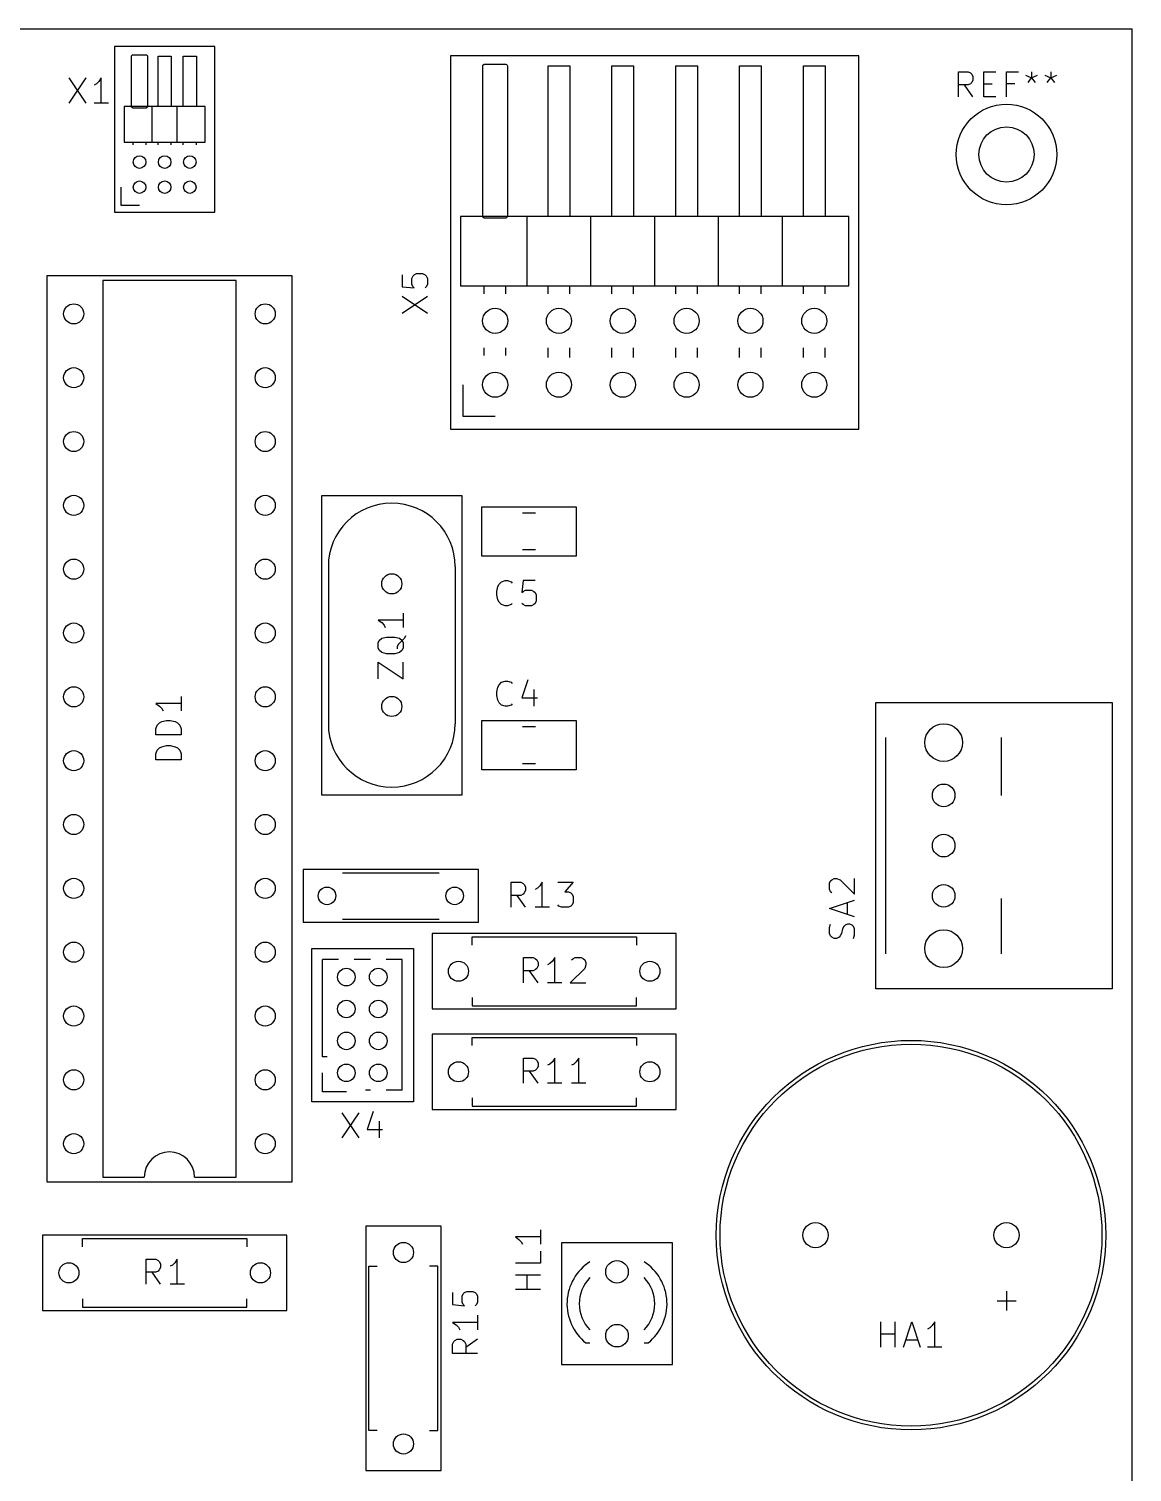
# Model space of a CAD drawing. Extents: x 119.8 to 199.8, y -185.2 to -95.2.
# Drawn here: x 155.9 to 199.8, y -152.6 to -95.2 of the extents above; entities that cross this region are included whole.
import ezdxf

# ---------------------------------------------------------------- set-up
doc = ezdxf.new("R2010")
doc.units = 0
doc.layers.add('BLACK', color=7, linetype='CONTINUOUS')

msp = doc.modelspace()

# ---------------------------------------------------------------- linework, layer by layer
at = {"layer": 'BLACK', "linetype": 'CONTINUOUS'}
for p, q in [((119.7556, -95.1644), (199.7556, -95.1644)), ((199.7556, -185.1644), (199.7556, -95.1644)), ((159.2556, -95.8644), (159.2556, -102.4644)), ((163.2556, -95.8644), (159.2556, -95.8644)), ((163.2556, -102.4644), (163.2556, -95.8644)), ((159.9356, -96.2544), (159.940167, -96.231439)), ((159.9356, -98.2544), (159.9356, -96.2544)), ((159.940167, -96.231439), (159.972639, -96.198967)), ((159.972639, -96.198967), (159.9956, -96.1944)), ((159.9956, -96.1944), (160.5156, -96.1944)), ((160.5156, -96.1944), (160.538561, -96.198967)), ((160.538561, -96.198967), (160.571033, -96.231439)), ((160.571033, -96.231439), (160.5756, -96.2544)), ((160.5756, -96.2544), (160.5756, -98.2544)), ((160.9956, -96.2544), (161.5156, -96.2544)), ((160.9956, -98.2544), (160.9956, -96.2544)), ((161.5156, -96.2544), (161.5156, -98.2544)), ((161.9956, -96.2544), (162.5156, -96.2544)), ((161.9956, -98.2544), (161.9956, -96.2544)), ((162.5156, -96.2544), (162.5156, -98.2544)), ((172.6356, -96.2344), (172.6356, -111.0944)), ((188.8756, -96.2344), (172.6356, -96.2344)), ((188.8756, -111.0944), (188.8756, -96.2344)), ((173.9156, -96.6344), (173.920167, -96.611439)), ((173.9156, -102.6344), (173.9156, -96.6344)), ((173.920167, -96.611439), (173.952639, -96.578967)), ((173.952639, -96.578967), (173.9756, -96.5744)), ((173.9756, -96.5744), (174.8356, -96.5744)), ((174.8356, -96.5744), (174.858561, -96.578967)), ((174.858561, -96.578967), (174.891033, -96.611439)), ((174.891033, -96.611439), (174.8956, -96.6344)), ((174.8956, -96.6344), (174.8956, -102.6344)), ((176.5156, -96.6344), (177.3756, -96.6344)), ((176.5156, -102.6344), (176.5156, -96.6344)), ((177.3756, -96.6344), (177.3756, -102.6344)), ((179.0556, -96.6344), (179.9156, -96.6344)), ((179.0556, -102.6344), (179.0556, -96.6344)), ((179.9156, -96.6344), (179.9156, -102.6344)), ((181.5956, -96.6344), (182.4556, -96.6344)), ((181.5956, -102.6344), (181.5956, -96.6344)), ((182.4556, -96.6344), (182.4556, -102.6344)), ((184.1356, -96.6344), (184.9956, -96.6344)), ((184.1356, -102.6344), (184.1356, -96.6344)), ((184.9956, -96.6344), (184.9956, -102.6344)), ((186.6756, -96.6344), (187.5356, -96.6344)), ((186.6756, -102.6344), (186.6756, -96.6344)), ((187.5356, -96.6344), (187.5356, -102.6344)), ((192.850838, -97.869219), (192.850838, -96.869219)), ((192.850838, -96.869219), (193.23179, -96.869219)), ((193.23179, -96.869219), (193.327028, -96.916838)), ((193.327028, -96.916838), (193.374647, -96.964457)), ((193.374647, -96.964457), (193.422266, -97.059695)), ((193.850838, -97.869219), (193.850838, -96.869219)), ((193.850838, -96.869219), (194.327028, -96.869219)), ((194.7556, -97.869219), (194.7556, -96.869219)), ((194.7556, -96.869219), (195.23179, -96.869219)), ((195.517505, -97.012076), (195.7556, -97.107314)), ((195.7556, -96.869219), (195.7556, -97.107314)), ((195.7556, -97.107314), (195.993695, -97.012076)), ((196.27941, -97.012076), (196.517505, -97.107314)), ((196.517505, -96.869219), (196.517505, -97.107314)), ((196.517505, -97.107314), (196.7556, -97.012076)), ((157.446076, -97.119219), (158.112742, -98.119219)), ((158.112742, -97.119219), (157.446076, -98.119219)), ((158.541314, -97.357314), (158.446076, -97.404933)), ((158.636552, -97.262076), (158.541314, -97.357314)), ((158.73179, -97.119219), (158.636552, -97.262076)), ((158.73179, -98.119219), (158.73179, -97.119219)), ((193.23179, -97.393028), (192.850838, -97.393028)), ((193.422266, -97.869219), (193.088933, -97.393028)), ((193.327028, -97.345409), (193.23179, -97.393028)), ((193.374647, -97.29779), (193.327028, -97.345409)), ((193.422266, -97.202552), (193.374647, -97.29779)), ((193.422266, -97.059695), (193.422266, -97.202552)), ((193.850838, -97.345409), (194.184171, -97.345409)), ((195.088933, -97.345409), (194.7556, -97.345409)), ((195.612743, -97.29779), (195.7556, -97.107314)), ((195.7556, -97.107314), (195.898457, -97.29779)), ((196.374648, -97.29779), (196.517505, -97.107314)), ((196.517505, -97.107314), (196.660362, -97.29779)), ((159.017504, -98.119219), (158.446076, -98.119219)), ((194.327028, -97.869219), (193.850838, -97.869219)), ((159.6456, -98.2544), (159.6456, -99.6744)), ((162.8656, -98.2544), (159.6456, -98.2544)), ((159.940167, -98.277361), (159.9356, -98.2544)), ((159.972639, -98.309833), (159.940167, -98.277361)), ((159.9956, -98.3144), (159.972639, -98.309833)), ((160.5156, -98.3144), (159.9956, -98.3144)), ((160.538561, -98.309833), (160.5156, -98.3144)), ((160.571033, -98.277361), (160.538561, -98.309833)), ((160.5756, -98.2544), (160.571033, -98.277361)), ((160.7556, -99.6744), (160.7556, -98.2544)), ((161.7556, -99.6744), (161.7556, -98.2544)), ((162.8656, -99.6744), (162.8656, -98.2544)), ((159.6456, -99.6744), (162.8656, -99.6744)), ((159.9956, -99.776923), (159.9956, -99.6744)), ((160.5156, -99.776923), (160.5156, -99.6744)), ((160.9956, -99.776923), (160.9956, -99.6744)), ((161.5156, -99.776923), (161.5156, -99.6744)), ((161.9956, -99.776923), (161.9956, -99.6744)), ((162.5156, -99.776923), (162.5156, -99.6744)), ((159.5206, -102.1994), (159.5206, -101.4644)), ((160.2556, -102.1994), (159.5206, -102.1994)), ((159.2556, -102.4644), (163.2556, -102.4644)), ((173.0256, -102.6344), (173.0256, -105.3944)), ((188.4856, -102.6344), (173.0256, -102.6344)), ((173.920167, -102.657361), (173.9156, -102.6344)), ((173.952639, -102.689833), (173.920167, -102.657361)), ((173.9756, -102.6944), (173.952639, -102.689833)), ((174.8356, -102.6944), (173.9756, -102.6944)), ((174.858561, -102.689833), (174.8356, -102.6944)), ((174.891033, -102.657361), (174.858561, -102.689833)), ((174.8956, -102.6344), (174.891033, -102.657361)), ((175.6756, -105.3944), (175.6756, -102.6344)), ((178.2156, -105.3944), (178.2156, -102.6344)), ((180.7556, -105.3944), (180.7556, -102.6344)), ((183.2956, -105.3944), (183.2956, -102.6344)), ((185.8356, -105.3944), (185.8356, -102.6344)), ((188.4856, -105.3944), (188.4856, -102.6344)), ((156.5856, -141.0544), (156.5856, -104.9744)), ((156.5856, -104.9744), (166.3156, -104.9744)), ((166.3156, -104.9744), (166.3156, -141.0544)), ((170.710419, -104.950114), (170.710419, -105.426304)), ((171.091371, -105.092971), (171.13899, -104.997733)), ((171.091371, -105.331066), (171.091371, -105.092971)), ((171.13899, -104.997733), (171.186609, -104.950114)), ((171.186609, -104.950114), (171.281847, -104.902495)), ((171.281847, -104.902495), (171.519942, -104.902495)), ((171.519942, -104.902495), (171.61518, -104.950114)), ((171.61518, -104.950114), (171.6628, -104.997733)), ((171.6628, -104.997733), (171.710419, -105.092971)), ((171.710419, -105.092971), (171.710419, -105.331066)), ((158.7956, -105.1744), (158.7956, -140.8544)), ((164.0956, -105.1744), (158.7956, -105.1744)), ((164.0956, -140.8544), (164.0956, -105.1744)), ((170.710419, -105.426304), (171.186609, -105.473923)), ((171.13899, -105.426304), (171.091371, -105.331066)), ((171.186609, -105.473923), (171.13899, -105.426304)), ((171.6628, -105.426304), (171.61518, -105.473923)), ((171.710419, -105.331066), (171.6628, -105.426304)), ((173.0256, -105.3944), (188.4856, -105.3944)), ((173.9756, -105.707042), (173.9756, -105.3944)), ((174.8356, -105.707042), (174.8356, -105.3944)), ((176.5156, -105.707042), (176.5156, -105.3944)), ((177.3756, -105.707042), (177.3756, -105.3944)), ((179.0556, -105.707042), (179.0556, -105.3944)), ((179.9156, -105.707042), (179.9156, -105.3944)), ((181.5956, -105.707042), (181.5956, -105.3944)), ((182.4556, -105.707042), (182.4556, -105.3944)), ((184.1356, -105.707042), (184.1356, -105.3944)), ((184.9956, -105.707042), (184.9956, -105.3944)), ((186.6756, -105.707042), (186.6756, -105.3944)), ((187.5356, -105.707042), (187.5356, -105.3944)), ((170.710419, -106.473923), (171.710419, -105.807257)), ((170.710419, -105.807257), (171.710419, -106.473923)), ((173.9756, -108.1644), (173.9756, -107.861758)), ((174.8356, -108.1644), (174.8356, -107.861758)), ((176.5156, -108.247042), (176.5156, -107.861758)), ((177.3756, -108.247042), (177.3756, -107.861758)), ((179.0556, -108.247042), (179.0556, -107.861758)), ((179.9156, -108.247042), (179.9156, -107.861758)), ((181.5956, -108.247042), (181.5956, -107.861758)), ((182.4556, -108.247042), (182.4556, -107.861758)), ((184.1356, -108.247042), (184.1356, -107.861758)), ((184.9956, -108.247042), (184.9956, -107.861758)), ((186.6756, -108.247042), (186.6756, -107.861758)), ((187.5356, -108.247042), (187.5356, -107.861758)), ((173.1356, -110.5944), (173.1356, -109.3244)), ((174.4056, -110.5944), (173.1356, -110.5944)), ((172.6356, -111.0944), (188.8756, -111.0944)), ((167.4931, -113.7469), (167.4931, -125.6469)), ((173.0931, -113.7469), (167.4931, -113.7469)), ((173.0931, -125.6469), (173.0931, -113.7469)), ((173.8756, -114.1844), (177.6356, -114.1844)), ((173.8756, -116.1444), (173.8756, -114.1844)), ((177.6356, -114.1844), (177.6356, -116.1444)), ((176.016852, -114.4294), (175.494348, -114.4294)), ((176.016852, -115.8994), (175.494348, -115.8994)), ((167.7681, -116.5619), (167.7681, -122.8119)), ((172.8181, -116.5619), (172.8181, -122.8119)), ((177.6356, -116.1444), (173.8756, -116.1444)), ((174.660362, -117.166838), (174.803219, -117.119219)), ((174.803219, -117.119219), (174.898457, -117.119219)), ((174.898457, -117.119219), (175.041314, -117.166838)), ((175.517505, -117.119219), (175.469886, -117.595409)), ((175.993695, -117.119219), (175.517505, -117.119219)), ((174.469886, -117.54779), (174.517505, -117.357314)), ((174.469886, -117.690647), (174.469886, -117.54779)), ((174.517505, -117.881123), (174.469886, -117.690647)), ((174.517505, -117.357314), (174.565124, -117.262076)), ((174.565124, -117.262076), (174.660362, -117.166838)), ((175.041314, -117.166838), (175.088933, -117.214457)), ((175.469886, -117.595409), (175.517505, -117.54779)), ((175.517505, -117.54779), (175.612743, -117.500171)), ((175.612743, -117.500171), (175.850838, -117.500171)), ((175.850838, -117.500171), (175.946076, -117.54779)), ((175.946076, -117.54779), (175.993695, -117.595409)), ((175.993695, -117.595409), (176.041314, -117.690647)), ((176.041314, -117.690647), (176.041314, -117.928742)), ((174.565124, -117.976361), (174.517505, -117.881123)), ((174.660362, -118.0716), (174.565124, -117.976361)), ((174.803219, -118.119219), (174.660362, -118.0716)), ((174.898457, -118.119219), (174.803219, -118.119219)), ((175.041314, -118.0716), (174.898457, -118.119219)), ((175.088933, -118.02398), (175.041314, -118.0716)), ((175.517505, -118.0716), (175.469886, -118.02398)), ((175.612743, -118.119219), (175.517505, -118.0716)), ((175.850838, -118.119219), (175.612743, -118.119219)), ((175.946076, -118.0716), (175.850838, -118.119219)), ((175.993695, -118.02398), (175.946076, -118.0716)), ((176.041314, -117.928742), (175.993695, -118.02398)), ((170.747919, -118.696899), (169.747919, -118.696899)), ((169.747919, -118.696899), (169.890776, -118.792137)), ((169.890776, -118.792137), (169.986014, -118.887375)), ((170.747919, -118.411185), (170.747919, -118.982613)), ((169.795538, -119.506423), (169.890776, -119.411185)), ((169.890776, -119.411185), (170.081252, -119.363566)), ((169.986014, -118.887375), (170.033633, -118.982613)), ((170.081252, -119.363566), (170.414585, -119.363566)), ((170.414585, -119.363566), (170.605061, -119.411185)), ((170.605061, -119.411185), (170.7003, -119.506423)), ((170.795538, -119.411185), (170.7003, -119.506423)), ((170.843157, -119.315947), (170.795538, -119.411185)), ((169.747919, -119.601661), (169.795538, -119.506423)), ((169.747919, -119.792137), (169.747919, -119.601661)), ((169.795538, -119.887375), (169.747919, -119.792137)), ((169.890776, -119.982613), (169.795538, -119.887375)), ((170.081252, -120.030232), (169.890776, -119.982613)), ((170.605061, -119.982613), (170.414585, -120.030232)), ((170.557442, -119.64928), (170.509823, -119.744518)), ((170.509823, -119.744518), (170.509823, -119.839756)), ((170.7003, -119.506423), (170.557442, -119.64928)), ((170.7003, -119.887375), (170.605061, -119.982613)), ((170.7003, -119.506423), (170.747919, -119.601661)), ((170.747919, -119.792137), (170.7003, -119.887375)), ((170.747919, -119.601661), (170.747919, -119.792137)), ((169.747919, -121.030232), (169.747919, -120.363566)), ((169.747919, -120.363566), (170.747919, -121.030232)), ((170.414585, -120.030232), (170.081252, -120.030232)), ((170.747919, -121.030232), (170.747919, -120.363566)), ((174.565124, -121.262076), (174.660362, -121.166838)), ((174.660362, -121.166838), (174.803219, -121.119219)), ((174.803219, -121.119219), (174.898457, -121.119219)), ((174.898457, -121.119219), (175.041314, -121.166838)), ((175.041314, -121.166838), (175.088933, -121.214457)), ((175.707981, -121.0716), (175.469886, -121.785885)), ((161.905419, -121.728685), (161.905419, -122.300113)), ((174.469886, -121.54779), (174.517505, -121.357314)), ((174.469886, -121.690647), (174.469886, -121.54779)), ((174.517505, -121.881123), (174.469886, -121.690647)), ((174.517505, -121.357314), (174.565124, -121.262076)), ((175.946076, -121.452552), (175.946076, -122.119219)), ((161.905419, -122.014399), (160.905419, -122.014399)), ((160.905419, -122.014399), (161.048276, -122.109637)), ((161.048276, -122.109637), (161.143514, -122.204875)), ((161.143514, -122.204875), (161.191133, -122.300113)), ((174.565124, -121.976361), (174.517505, -121.881123)), ((174.660362, -122.0716), (174.565124, -121.976361)), ((174.803219, -122.119219), (174.660362, -122.0716)), ((174.898457, -122.119219), (174.803219, -122.119219)), ((175.041314, -122.0716), (174.898457, -122.119219)), ((175.088933, -122.02398), (175.041314, -122.0716)), ((175.469886, -121.785885), (176.088933, -121.785885)), ((189.5556, -121.9644), (198.9556, -121.9644)), ((189.5556, -133.3644), (189.5556, -121.9644)), ((198.9556, -121.9644), (198.9556, -133.3644)), ((160.905419, -123.014399), (160.953038, -122.871542)), ((160.953038, -122.871542), (161.048276, -122.776304)), ((161.048276, -122.776304), (161.143514, -122.728685)), ((161.143514, -122.728685), (161.33399, -122.681066)), ((161.33399, -122.681066), (161.476847, -122.681066)), ((161.476847, -122.681066), (161.667323, -122.728685)), ((161.667323, -122.728685), (161.762561, -122.776304)), ((161.762561, -122.776304), (161.8578, -122.871542)), ((161.8578, -122.871542), (161.905419, -123.014399)), ((173.8756, -122.6844), (177.6356, -122.6844)), ((173.8756, -124.6444), (173.8756, -122.6844)), ((177.6356, -122.6844), (177.6356, -124.6444)), ((160.905419, -123.252494), (160.905419, -123.014399)), ((161.905419, -123.252494), (160.905419, -123.252494)), ((161.905419, -123.014399), (161.905419, -123.252494)), ((175.494348, -122.9294), (176.016852, -122.9294)), ((189.9556, -131.9644), (189.9556, -123.3644)), ((194.5556, -125.6644), (194.5556, -123.3644)), ((160.905419, -124.014399), (160.953038, -123.871542)), ((160.905419, -124.252494), (160.905419, -124.014399)), ((160.953038, -123.871542), (161.048276, -123.776304)), ((161.048276, -123.776304), (161.143514, -123.728685)), ((161.143514, -123.728685), (161.33399, -123.681066)), ((161.33399, -123.681066), (161.476847, -123.681066)), ((161.476847, -123.681066), (161.667323, -123.728685)), ((161.667323, -123.728685), (161.762561, -123.776304)), ((161.762561, -123.776304), (161.8578, -123.871542)), ((161.8578, -123.871542), (161.905419, -124.014399)), ((161.905419, -124.014399), (161.905419, -124.252494)), ((161.905419, -124.252494), (160.905419, -124.252494)), ((175.494348, -124.3994), (176.016852, -124.3994)), ((177.6356, -124.6444), (173.8756, -124.6444)), ((167.4931, -125.6469), (173.0931, -125.6469)), ((166.7656, -128.6144), (166.7656, -130.7144)), ((173.7456, -128.6144), (166.7656, -128.6144)), ((173.7456, -130.7144), (173.7456, -128.6144)), ((168.3356, -128.7444), (172.1756, -128.7444)), ((175.041314, -130.119219), (175.041314, -129.119219)), ((175.041314, -129.119219), (175.422266, -129.119219)), ((175.422266, -129.119219), (175.517504, -129.166838)), ((175.517504, -129.166838), (175.565123, -129.214457)), ((175.565123, -129.214457), (175.612742, -129.309695)), ((176.279409, -129.119219), (176.184171, -129.262076)), ((176.279409, -130.119219), (176.279409, -129.119219)), ((176.898457, -129.119219), (177.517504, -129.119219)), ((177.517504, -129.119219), (177.184171, -129.500171)), ((187.710419, -129.164399), (187.758038, -129.069161)), ((187.710419, -129.402494), (187.710419, -129.164399)), ((187.758038, -129.069161), (187.805657, -129.021542)), ((187.805657, -129.021542), (187.900895, -128.973923)), ((187.900895, -128.973923), (187.996133, -128.973923)), ((187.996133, -128.973923), (188.13899, -129.021542)), ((188.13899, -129.021542), (188.710419, -129.59297)), ((188.710419, -129.59297), (188.710419, -128.973923)), ((175.422266, -129.643028), (175.041314, -129.643028)), ((175.612742, -130.119219), (175.279409, -129.643028)), ((175.517504, -129.595409), (175.422266, -129.643028)), ((175.565123, -129.54779), (175.517504, -129.595409)), ((175.612742, -129.452552), (175.565123, -129.54779)), ((175.612742, -129.309695), (175.612742, -129.452552)), ((176.088933, -129.357314), (175.993695, -129.404933)), ((176.184171, -129.262076), (176.088933, -129.357314)), ((177.184171, -129.500171), (177.327028, -129.500171)), ((177.327028, -129.500171), (177.422266, -129.54779)), ((177.422266, -129.54779), (177.469885, -129.595409)), ((177.469885, -129.595409), (177.517504, -129.690647)), ((177.517504, -129.690647), (177.517504, -129.928742)), ((187.758038, -129.497732), (187.710419, -129.402494)), ((187.805657, -129.545351), (187.758038, -129.497732)), ((194.5556, -131.9644), (194.5556, -129.7644)), ((176.565123, -130.119219), (175.993695, -130.119219)), ((176.946076, -130.0716), (176.898457, -130.02398)), ((177.041314, -130.119219), (176.946076, -130.0716)), ((177.327028, -130.119219), (177.041314, -130.119219)), ((177.422266, -130.0716), (177.327028, -130.119219)), ((177.469885, -130.02398), (177.422266, -130.0716)), ((177.517504, -129.928742), (177.469885, -130.02398)), ((187.710419, -130.164399), (188.710419, -129.831066)), ((188.710419, -130.497732), (187.710419, -130.164399)), ((188.424704, -130.402494), (188.424704, -129.926304)), ((166.7656, -130.7144), (173.7456, -130.7144)), ((168.3356, -130.5844), (172.1756, -130.5844)), ((187.710419, -130.926304), (187.758038, -130.783447)), ((187.710419, -131.164399), (187.710419, -130.926304)), ((188.281847, -130.878685), (188.234228, -130.973923)), ((188.329466, -130.831066), (188.281847, -130.878685)), ((188.424704, -130.783447), (188.329466, -130.831066)), ((188.519942, -130.783447), (188.424704, -130.783447)), ((188.61518, -130.831066), (188.519942, -130.783447)), ((188.6628, -130.878685), (188.61518, -130.831066)), ((188.710419, -130.973923), (188.6628, -130.878685)), ((171.8956, -131.1644), (171.8956, -134.1644)), ((181.6156, -131.1644), (171.8956, -131.1644)), ((173.4856, -131.2944), (180.0256, -131.2944)), ((173.4856, -131.6244), (173.4856, -131.2944)), ((180.0256, -131.2944), (180.0256, -131.6244)), ((181.6156, -134.1644), (181.6156, -131.1644)), ((187.758038, -131.259637), (187.710419, -131.164399)), ((187.805657, -131.307256), (187.758038, -131.259637)), ((187.900895, -131.354875), (187.805657, -131.307256)), ((187.996133, -131.354875), (187.900895, -131.354875)), ((188.091371, -131.307256), (187.996133, -131.354875)), ((188.13899, -131.259637), (188.091371, -131.307256)), ((188.186609, -131.164399), (188.13899, -131.259637)), ((188.234228, -130.973923), (188.186609, -131.164399)), ((188.6628, -131.354875), (188.710419, -131.212018)), ((188.710419, -131.212018), (188.710419, -130.973923)), ((167.1056, -131.7544), (171.1556, -131.7544)), ((167.1056, -137.8544), (167.1056, -131.7544)), ((171.1556, -131.7544), (171.1556, -137.8544)), ((167.5356, -136.0694), (167.5356, -132.1994)), ((168.17807, -132.1994), (167.5356, -132.1994)), ((169.44807, -132.1994), (168.79313, -132.1994)), ((170.7056, -132.1994), (170.06313, -132.1994)), ((170.7056, -137.3994), (170.7056, -132.1994)), ((175.541314, -133.119219), (175.541314, -132.119219)), ((175.541314, -132.119219), (175.922266, -132.119219)), ((175.922266, -132.643028), (175.541314, -132.643028)), ((176.112742, -133.119219), (175.779409, -132.643028)), ((175.922266, -132.119219), (176.017504, -132.166838)), ((176.017504, -132.595409), (175.922266, -132.643028)), ((176.017504, -132.166838), (176.065123, -132.214457)), ((176.065123, -132.54779), (176.017504, -132.595409)), ((176.065123, -132.214457), (176.112742, -132.309695)), ((176.112742, -132.452552), (176.065123, -132.54779)), ((176.112742, -132.309695), (176.112742, -132.452552)), ((176.588933, -132.357314), (176.493695, -132.404933)), ((176.684171, -132.262076), (176.588933, -132.357314)), ((176.779409, -132.119219), (176.684171, -132.262076)), ((176.779409, -133.119219), (176.779409, -132.119219)), ((177.969885, -132.54779), (177.398457, -133.119219)), ((177.446076, -132.214457), (177.493695, -132.166838)), ((177.493695, -132.166838), (177.588933, -132.119219)), ((177.588933, -132.119219), (177.827028, -132.119219)), ((177.827028, -132.119219), (177.922266, -132.166838)), ((177.922266, -132.166838), (177.969885, -132.214457)), ((177.969885, -132.214457), (178.017504, -132.309695)), ((178.017504, -132.404933), (177.969885, -132.54779)), ((178.017504, -132.309695), (178.017504, -132.404933)), ((177.065123, -133.119219), (176.493695, -133.119219)), ((177.398457, -133.119219), (178.017504, -133.119219)), ((173.4856, -133.7044), (173.4856, -134.0344)), ((180.0256, -134.0344), (180.0256, -133.7044)), ((198.9556, -133.3644), (189.5556, -133.3644)), ((171.8956, -134.1644), (181.6156, -134.1644)), ((173.4856, -134.0344), (180.0256, -134.0344)), ((171.8956, -135.1644), (171.8956, -138.1644)), ((181.6156, -135.1644), (171.8956, -135.1644)), ((173.4856, -135.2944), (180.0256, -135.2944)), ((173.4856, -135.6244), (173.4856, -135.2944)), ((180.0256, -135.2944), (180.0256, -135.6244)), ((181.6156, -138.1644), (181.6156, -135.1644)), ((167.7256, -136.0694), (167.5356, -136.0694)), ((175.541314, -137.119219), (175.541314, -136.119219)), ((175.541314, -136.119219), (175.922266, -136.119219)), ((175.922266, -136.643028), (175.541314, -136.643028)), ((176.112742, -137.119219), (175.779409, -136.643028)), ((175.922266, -136.119219), (176.017504, -136.166838)), ((176.017504, -136.595409), (175.922266, -136.643028)), ((176.017504, -136.166838), (176.065123, -136.214457)), ((176.065123, -136.54779), (176.017504, -136.595409)), ((176.065123, -136.214457), (176.112742, -136.309695)), ((176.112742, -136.452552), (176.065123, -136.54779)), ((176.112742, -136.309695), (176.112742, -136.452552)), ((176.588933, -136.357314), (176.493695, -136.404933)), ((176.684171, -136.262076), (176.588933, -136.357314)), ((176.779409, -136.119219), (176.684171, -136.262076)), ((176.779409, -137.119219), (176.779409, -136.119219)), ((177.541314, -136.357314), (177.446076, -136.404933)), ((177.636552, -136.262076), (177.541314, -136.357314)), ((177.73179, -136.119219), (177.636552, -136.262076)), ((177.73179, -137.119219), (177.73179, -136.119219)), ((167.5356, -137.4644), (167.5356, -136.7044)), ((177.065123, -137.119219), (176.493695, -137.119219)), ((178.017504, -137.119219), (177.446076, -137.119219)), ((168.4856, -137.4644), (167.5356, -137.4644)), ((169.44807, -137.3994), (169.2456, -137.3994)), ((170.7056, -137.3994), (170.06313, -137.3994)), ((173.4856, -137.7044), (173.4856, -138.0344)), ((180.0256, -138.0344), (180.0256, -137.7044)), ((171.1556, -137.8544), (167.1056, -137.8544)), ((168.311076, -138.294219), (168.977742, -139.294219)), ((168.977742, -138.294219), (168.311076, -139.294219)), ((169.549171, -138.2466), (169.311076, -138.960885)), ((171.8956, -138.1644), (181.6156, -138.1644)), ((173.4856, -138.0344), (180.0256, -138.0344)), ((169.311076, -138.960885), (169.930123, -138.960885)), ((169.787266, -138.627552), (169.787266, -139.294219)), ((166.3156, -141.0544), (156.5856, -141.0544)), ((158.7956, -140.8544), (160.4456, -140.8544)), ((162.4456, -140.8544), (164.0956, -140.8544)), ((169.2556, -142.8044), (169.2556, -152.5244)), ((172.2556, -142.8044), (169.2556, -142.8044)), ((172.2556, -152.5244), (172.2556, -142.8044)), ((176.210419, -142.950114), (176.210419, -143.521542)), ((156.3956, -143.1644), (156.3956, -146.1644)), ((166.1156, -143.1644), (156.3956, -143.1644)), ((157.9856, -143.2944), (164.5256, -143.2944)), ((157.9856, -143.6244), (157.9856, -143.2944)), ((164.5256, -143.2944), (164.5256, -143.6244)), ((166.1156, -146.1644), (166.1156, -143.1644)), ((176.210419, -143.235828), (175.210419, -143.235828)), ((175.210419, -143.235828), (175.353276, -143.331066)), ((175.353276, -143.331066), (175.448514, -143.426304)), ((175.448514, -143.426304), (175.496133, -143.521542)), ((177.0456, -143.4744), (177.0456, -148.3144)), ((181.4656, -143.4744), (177.0456, -143.4744)), ((181.4656, -148.3144), (181.4656, -143.4744)), ((160.517505, -145.119219), (160.517505, -144.119219)), ((160.517505, -144.119219), (160.898457, -144.119219)), ((160.898457, -144.119219), (160.993695, -144.166838)), ((161.7556, -144.119219), (161.660362, -144.262076)), ((161.7556, -145.119219), (161.7556, -144.119219)), ((176.210419, -143.807257), (176.210419, -144.283447)), ((160.898457, -144.643028), (160.517505, -144.643028)), ((161.088933, -145.119219), (160.7556, -144.643028)), ((160.993695, -144.595409), (160.898457, -144.643028)), ((160.993695, -144.166838), (161.041314, -144.214457)), ((161.041314, -144.54779), (160.993695, -144.595409)), ((161.041314, -144.214457), (161.088933, -144.309695)), ((161.088933, -144.452552), (161.041314, -144.54779)), ((161.088933, -144.309695), (161.088933, -144.452552)), ((161.565124, -144.357314), (161.469886, -144.404933)), ((161.660362, -144.262076), (161.565124, -144.357314)), ((169.3856, -144.3944), (169.7156, -144.3944)), ((169.3856, -150.9344), (169.3856, -144.3944)), ((172.1256, -144.3944), (171.7956, -144.3944)), ((172.1256, -150.9344), (172.1256, -144.3944)), ((176.210419, -144.283447), (175.210419, -144.283447)), ((162.041314, -145.119219), (161.469886, -145.119219)), ((176.210419, -144.759638), (175.210419, -144.759638)), ((175.686609, -145.331066), (175.686609, -144.759638)), ((157.9856, -145.7044), (157.9856, -146.0344)), ((164.5256, -146.0344), (164.5256, -145.7044)), ((172.710419, -145.450114), (172.710419, -145.926304)), ((173.091371, -145.592971), (173.13899, -145.497733)), ((173.091371, -145.831066), (173.091371, -145.592971)), ((173.13899, -145.926304), (173.091371, -145.831066)), ((173.13899, -145.497733), (173.186609, -145.450114)), ((173.186609, -145.450114), (173.281847, -145.402495)), ((173.281847, -145.402495), (173.519942, -145.402495)), ((173.519942, -145.402495), (173.61518, -145.450114)), ((173.61518, -145.450114), (173.6628, -145.497733)), ((173.6628, -145.497733), (173.710419, -145.592971)), ((173.710419, -145.831066), (173.6628, -145.926304)), ((173.710419, -145.592971), (173.710419, -145.831066)), ((176.210419, -145.331066), (175.210419, -145.331066)), ((194.384648, -145.778266), (195.146553, -145.778266)), ((194.7656, -146.159219), (194.7656, -145.397314)), ((156.3956, -146.1644), (166.1156, -146.1644)), ((157.9856, -146.0344), (164.5256, -146.0344)), ((172.710419, -145.926304), (173.186609, -145.973923)), ((173.186609, -145.973923), (173.13899, -145.926304)), ((173.6628, -145.926304), (173.61518, -145.973923)), ((173.710419, -146.354876), (173.710419, -146.926304)), ((173.710419, -146.64059), (172.710419, -146.64059)), ((172.710419, -146.64059), (172.853276, -146.735828)), ((172.853276, -146.735828), (172.948514, -146.831066)), ((172.948514, -146.831066), (172.996133, -146.926304)), ((189.755124, -147.619219), (189.755124, -146.619219)), ((190.326552, -147.619219), (190.326552, -146.619219)), ((190.659886, -147.619219), (190.993219, -146.619219)), ((190.993219, -146.619219), (191.326552, -147.619219)), ((191.707505, -146.857314), (191.612267, -146.904933)), ((191.802743, -146.762076), (191.707505, -146.857314)), ((191.897981, -146.619219), (191.802743, -146.762076)), ((191.897981, -147.619219), (191.897981, -146.619219)), ((172.710419, -147.497733), (172.758038, -147.402495)), ((172.710419, -147.878685), (172.710419, -147.497733)), ((172.758038, -147.402495), (172.805657, -147.354876)), ((172.805657, -147.354876), (172.900895, -147.307257)), ((172.900895, -147.307257), (173.043752, -147.307257)), ((173.043752, -147.307257), (173.13899, -147.354876)), ((173.13899, -147.354876), (173.186609, -147.402495)), ((173.186609, -147.402495), (173.234228, -147.497733)), ((173.710419, -147.307257), (173.234228, -147.64059)), ((173.234228, -147.497733), (173.234228, -147.878685)), ((178.0196, -147.4544), (178.1756, -147.4544)), ((180.3356, -147.4544), (180.4916, -147.4544)), ((189.755124, -147.095409), (190.326552, -147.095409)), ((190.755124, -147.333504), (191.231314, -147.333504)), ((173.710419, -147.878685), (172.710419, -147.878685)), ((192.183695, -147.619219), (191.612267, -147.619219)), ((177.0456, -148.3144), (181.4656, -148.3144)), ((169.7156, -150.9344), (169.3856, -150.9344)), ((171.7956, -150.9344), (172.1256, -150.9344)), ((169.2556, -152.5244), (172.2556, -152.5244))]:
    msp.add_line(p, q, dxfattribs=at)
at = {"layer": 'BLACK'}
for centre, radius in [((194.7556, -100.1644), 2), ((194.7556, -100.1644), 1.099999), ((194.7556, -100.1644), 1.099999), ((194.7556, -100.1644), 1.099999), ((160.2556, -100.4644), 0.25), ((160.2556, -100.4644), 0.25), ((160.2556, -100.4644), 0.25), ((161.2556, -100.4644), 0.25), ((161.2556, -100.4644), 0.25), ((161.2556, -100.4644), 0.25), ((162.2556, -100.4644), 0.25), ((162.2556, -100.4644), 0.25), ((162.2556, -100.4644), 0.25), ((160.2556, -101.4644), 0.25), ((160.2556, -101.4644), 0.25), ((160.2556, -101.4644), 0.25), ((161.2556, -101.4644), 0.25), ((161.2556, -101.4644), 0.25), ((161.2556, -101.4644), 0.25), ((162.2556, -101.4644), 0.25), ((162.2556, -101.4644), 0.25), ((162.2556, -101.4644), 0.25), ((157.6356, -106.5044), 0.4), ((157.6356, -106.5044), 0.4), ((157.6356, -106.5044), 0.4), ((165.2556, -106.5044), 0.4), ((165.2556, -106.5044), 0.4), ((165.2556, -106.5044), 0.4), ((174.4056, -106.7844), 0.5), ((174.4056, -106.7844), 0.5), ((174.4056, -106.7844), 0.5), ((176.9456, -106.7844), 0.5), ((176.9456, -106.7844), 0.5), ((176.9456, -106.7844), 0.5), ((179.4856, -106.7844), 0.5), ((179.4856, -106.7844), 0.5), ((179.4856, -106.7844), 0.5), ((182.0256, -106.7844), 0.5), ((182.0256, -106.7844), 0.5), ((182.0256, -106.7844), 0.5), ((184.5656, -106.7844), 0.5), ((184.5656, -106.7844), 0.5), ((184.5656, -106.7844), 0.5), ((187.1056, -106.7844), 0.5), ((187.1056, -106.7844), 0.5), ((187.1056, -106.7844), 0.5), ((157.6356, -109.0444), 0.4), ((157.6356, -109.0444), 0.4), ((157.6356, -109.0444), 0.4), ((165.2556, -109.0444), 0.4), ((165.2556, -109.0444), 0.4), ((165.2556, -109.0444), 0.4), ((174.4056, -109.3244), 0.5), ((174.4056, -109.3244), 0.5), ((174.4056, -109.3244), 0.5), ((176.9456, -109.3244), 0.5), ((176.9456, -109.3244), 0.5), ((176.9456, -109.3244), 0.5), ((179.4856, -109.3244), 0.5), ((179.4856, -109.3244), 0.5), ((179.4856, -109.3244), 0.5), ((182.0256, -109.3244), 0.5), ((182.0256, -109.3244), 0.5), ((182.0256, -109.3244), 0.5), ((184.5656, -109.3244), 0.5), ((184.5656, -109.3244), 0.5), ((184.5656, -109.3244), 0.5), ((187.1056, -109.3244), 0.5), ((187.1056, -109.3244), 0.5), ((187.1056, -109.3244), 0.5), ((157.6356, -111.5844), 0.4), ((157.6356, -111.5844), 0.4), ((157.6356, -111.5844), 0.4), ((165.2556, -111.5844), 0.4), ((165.2556, -111.5844), 0.4), ((165.2556, -111.5844), 0.4), ((157.6356, -114.1244), 0.4), ((157.6356, -114.1244), 0.4), ((157.6356, -114.1244), 0.4), ((165.2556, -114.1244), 0.4), ((165.2556, -114.1244), 0.4), ((165.2556, -114.1244), 0.4), ((157.6356, -116.6644), 0.4), ((157.6356, -116.6644), 0.4), ((157.6356, -116.6644), 0.4), ((165.2556, -116.6644), 0.4), ((165.2556, -116.6644), 0.4), ((165.2556, -116.6644), 0.4), ((170.2931, -117.2469), 0.4), ((170.2931, -117.2469), 0.4), ((170.2931, -117.2469), 0.4), ((157.6356, -119.2044), 0.4), ((157.6356, -119.2044), 0.4), ((157.6356, -119.2044), 0.4), ((165.2556, -119.2044), 0.4), ((165.2556, -119.2044), 0.4), ((165.2556, -119.2044), 0.4), ((157.6356, -121.7444), 0.4), ((157.6356, -121.7444), 0.4), ((157.6356, -121.7444), 0.4), ((165.2556, -121.7444), 0.4), ((165.2556, -121.7444), 0.4), ((165.2556, -121.7444), 0.4), ((170.2931, -122.1269), 0.4), ((170.2931, -122.1269), 0.4), ((170.2931, -122.1269), 0.4), ((192.2556, -123.5644), 0.75), ((192.2556, -123.5644), 0.75), ((192.2556, -123.5644), 0.75), ((157.6356, -124.2844), 0.4), ((157.6356, -124.2844), 0.4), ((157.6356, -124.2844), 0.4), ((165.2556, -124.2844), 0.4), ((165.2556, -124.2844), 0.4), ((165.2556, -124.2844), 0.4), ((192.2556, -125.6644), 0.45), ((192.2556, -125.6644), 0.45), ((192.2556, -125.6644), 0.45), ((157.6356, -126.8244), 0.4), ((157.6356, -126.8244), 0.4), ((157.6356, -126.8244), 0.4), ((165.2556, -126.8244), 0.4), ((165.2556, -126.8244), 0.4), ((165.2556, -126.8244), 0.4), ((192.2556, -127.6644), 0.45), ((192.2556, -127.6644), 0.45), ((192.2556, -127.6644), 0.45), ((157.6356, -129.3644), 0.4), ((157.6356, -129.3644), 0.4), ((157.6356, -129.3644), 0.4), ((165.2556, -129.3644), 0.4), ((165.2556, -129.3644), 0.4), ((165.2556, -129.3644), 0.4), ((192.2556, -129.6644), 0.45), ((192.2556, -129.6644), 0.45), ((192.2556, -129.6644), 0.45), ((167.7156, -129.6644), 0.35), ((167.7156, -129.6644), 0.35), ((167.7156, -129.6644), 0.35), ((172.7956, -129.6644), 0.35), ((172.7956, -129.6644), 0.35), ((172.7956, -129.6644), 0.35), ((157.6356, -131.9044), 0.4), ((157.6356, -131.9044), 0.4), ((157.6356, -131.9044), 0.4), ((165.2556, -131.9044), 0.4), ((165.2556, -131.9044), 0.4), ((165.2556, -131.9044), 0.4), ((192.2556, -131.7644), 0.75), ((192.2556, -131.7644), 0.75), ((192.2556, -131.7644), 0.75), ((168.4856, -132.8944), 0.35), ((168.4856, -132.8944), 0.35), ((168.4856, -132.8944), 0.35), ((169.7556, -132.8944), 0.35), ((169.7556, -132.8944), 0.35), ((169.7556, -132.8944), 0.35), ((172.9456, -132.6644), 0.4), ((172.9456, -132.6644), 0.4), ((172.9456, -132.6644), 0.4), ((180.5656, -132.6644), 0.4), ((180.5656, -132.6644), 0.4), ((180.5656, -132.6644), 0.4), ((157.6356, -134.4444), 0.4), ((157.6356, -134.4444), 0.4), ((157.6356, -134.4444), 0.4), ((165.2556, -134.4444), 0.4), ((165.2556, -134.4444), 0.4), ((165.2556, -134.4444), 0.4), ((168.4856, -134.1644), 0.35), ((168.4856, -134.1644), 0.35), ((168.4856, -134.1644), 0.35), ((169.7556, -134.1644), 0.35), ((169.7556, -134.1644), 0.35), ((169.7556, -134.1644), 0.35), ((168.4856, -135.4344), 0.35), ((168.4856, -135.4344), 0.35), ((168.4856, -135.4344), 0.35), ((169.7556, -135.4344), 0.35), ((169.7556, -135.4344), 0.35), ((169.7556, -135.4344), 0.35), ((190.9556, -143.1644), 7.75), ((190.9556, -143.1644), 7.6), ((157.6356, -136.9844), 0.4), ((157.6356, -136.9844), 0.4), ((157.6356, -136.9844), 0.4), ((165.2556, -136.9844), 0.4), ((165.2556, -136.9844), 0.4), ((165.2556, -136.9844), 0.4), ((168.4856, -136.7044), 0.35), ((168.4856, -136.7044), 0.35), ((168.4856, -136.7044), 0.35), ((169.7556, -136.7044), 0.35), ((169.7556, -136.7044), 0.35), ((169.7556, -136.7044), 0.35), ((172.9456, -136.6644), 0.4), ((172.9456, -136.6644), 0.4), ((172.9456, -136.6644), 0.4), ((180.5656, -136.6644), 0.4), ((180.5656, -136.6644), 0.4), ((180.5656, -136.6644), 0.4), ((157.6356, -139.5244), 0.4), ((157.6356, -139.5244), 0.4), ((157.6356, -139.5244), 0.4), ((165.2556, -139.5244), 0.4), ((165.2556, -139.5244), 0.4), ((165.2556, -139.5244), 0.4), ((187.1556, -143.1644), 0.5), ((187.1556, -143.1644), 0.5), ((187.1556, -143.1644), 0.5), ((194.7556, -143.1644), 0.5), ((194.7556, -143.1644), 0.5), ((194.7556, -143.1644), 0.5), ((170.7556, -143.8544), 0.4), ((170.7556, -143.8544), 0.4), ((170.7556, -143.8544), 0.4), ((157.4456, -144.6644), 0.4), ((157.4456, -144.6644), 0.4), ((157.4456, -144.6644), 0.4), ((165.0656, -144.6644), 0.4), ((165.0656, -144.6644), 0.4), ((165.0656, -144.6644), 0.4), ((179.2556, -144.6244), 0.45), ((179.2556, -144.6244), 0.45), ((179.2556, -144.6244), 0.45), ((179.2556, -147.1644), 0.45), ((179.2556, -147.1644), 0.45), ((179.2556, -147.1644), 0.45), ((170.7556, -151.4744), 0.4), ((170.7556, -151.4744), 0.4), ((170.7556, -151.4744), 0.4)]:
    msp.add_circle(centre, radius, dxfattribs=at)
for centre, radius, start, end in [((170.2931, -116.5619), 2.525, 0, 180), ((170.2931, -122.8119), 2.525, -180, 0), ((161.4456, -140.8544), 1, 0, 180), ((179.2556, -145.8944), 1.99, -237.12935259, -128.37913364), ((179.2556, -145.8944), 1.99, -51.62086636, 57.12935259), ((179.2556, -145.8944), 1.5, -223.94281548, -136.05448303), ((179.2556, -145.8944), 1.5, -43.94551697, 43.94281548)]:
    msp.add_arc(centre, radius, start, end, dxfattribs=at)
at = {"layer": 'WHITE'}
for centre, radius in [((194.7556, -100.1644), 1.099999), ((160.2556, -100.4644), 0.25), ((161.2556, -100.4644), 0.25), ((162.2556, -100.4644), 0.25), ((160.2556, -101.4644), 0.25), ((161.2556, -101.4644), 0.25), ((162.2556, -101.4644), 0.25), ((157.6356, -106.5044), 0.4), ((165.2556, -106.5044), 0.4), ((174.4056, -106.7844), 0.5), ((176.9456, -106.7844), 0.5), ((179.4856, -106.7844), 0.5), ((182.0256, -106.7844), 0.5), ((184.5656, -106.7844), 0.5), ((187.1056, -106.7844), 0.5), ((157.6356, -109.0444), 0.4), ((165.2556, -109.0444), 0.4), ((174.4056, -109.3244), 0.5), ((176.9456, -109.3244), 0.5), ((179.4856, -109.3244), 0.5), ((182.0256, -109.3244), 0.5), ((184.5656, -109.3244), 0.5), ((187.1056, -109.3244), 0.5), ((157.6356, -111.5844), 0.4), ((165.2556, -111.5844), 0.4), ((157.6356, -114.1244), 0.4), ((165.2556, -114.1244), 0.4), ((157.6356, -116.6644), 0.4), ((165.2556, -116.6644), 0.4), ((170.2931, -117.2469), 0.4), ((157.6356, -119.2044), 0.4), ((165.2556, -119.2044), 0.4), ((157.6356, -121.7444), 0.4), ((165.2556, -121.7444), 0.4), ((170.2931, -122.1269), 0.4), ((192.2556, -123.5644), 0.75), ((157.6356, -124.2844), 0.4), ((165.2556, -124.2844), 0.4), ((192.2556, -125.6644), 0.45), ((157.6356, -126.8244), 0.4), ((165.2556, -126.8244), 0.4), ((192.2556, -127.6644), 0.45), ((157.6356, -129.3644), 0.4), ((165.2556, -129.3644), 0.4), ((192.2556, -129.6644), 0.45), ((167.7156, -129.6644), 0.35), ((172.7956, -129.6644), 0.35), ((157.6356, -131.9044), 0.4), ((165.2556, -131.9044), 0.4), ((192.2556, -131.7644), 0.75), ((168.4856, -132.8944), 0.35), ((169.7556, -132.8944), 0.35), ((172.9456, -132.6644), 0.4), ((180.5656, -132.6644), 0.4), ((157.6356, -134.4444), 0.4), ((165.2556, -134.4444), 0.4), ((168.4856, -134.1644), 0.35), ((169.7556, -134.1644), 0.35), ((168.4856, -135.4344), 0.35), ((169.7556, -135.4344), 0.35), ((157.6356, -136.9844), 0.4), ((165.2556, -136.9844), 0.4), ((168.4856, -136.7044), 0.35), ((169.7556, -136.7044), 0.35), ((172.9456, -136.6644), 0.4), ((180.5656, -136.6644), 0.4), ((157.6356, -139.5244), 0.4), ((165.2556, -139.5244), 0.4), ((187.1556, -143.1644), 0.5), ((194.7556, -143.1644), 0.5), ((170.7556, -143.8544), 0.4), ((157.4456, -144.6644), 0.4), ((165.0656, -144.6644), 0.4), ((179.2556, -144.6244), 0.45), ((179.2556, -147.1644), 0.45), ((170.7556, -151.4744), 0.4)]:
    msp.add_circle(centre, radius, dxfattribs=at)

doc.saveas('drawing.dxf')
